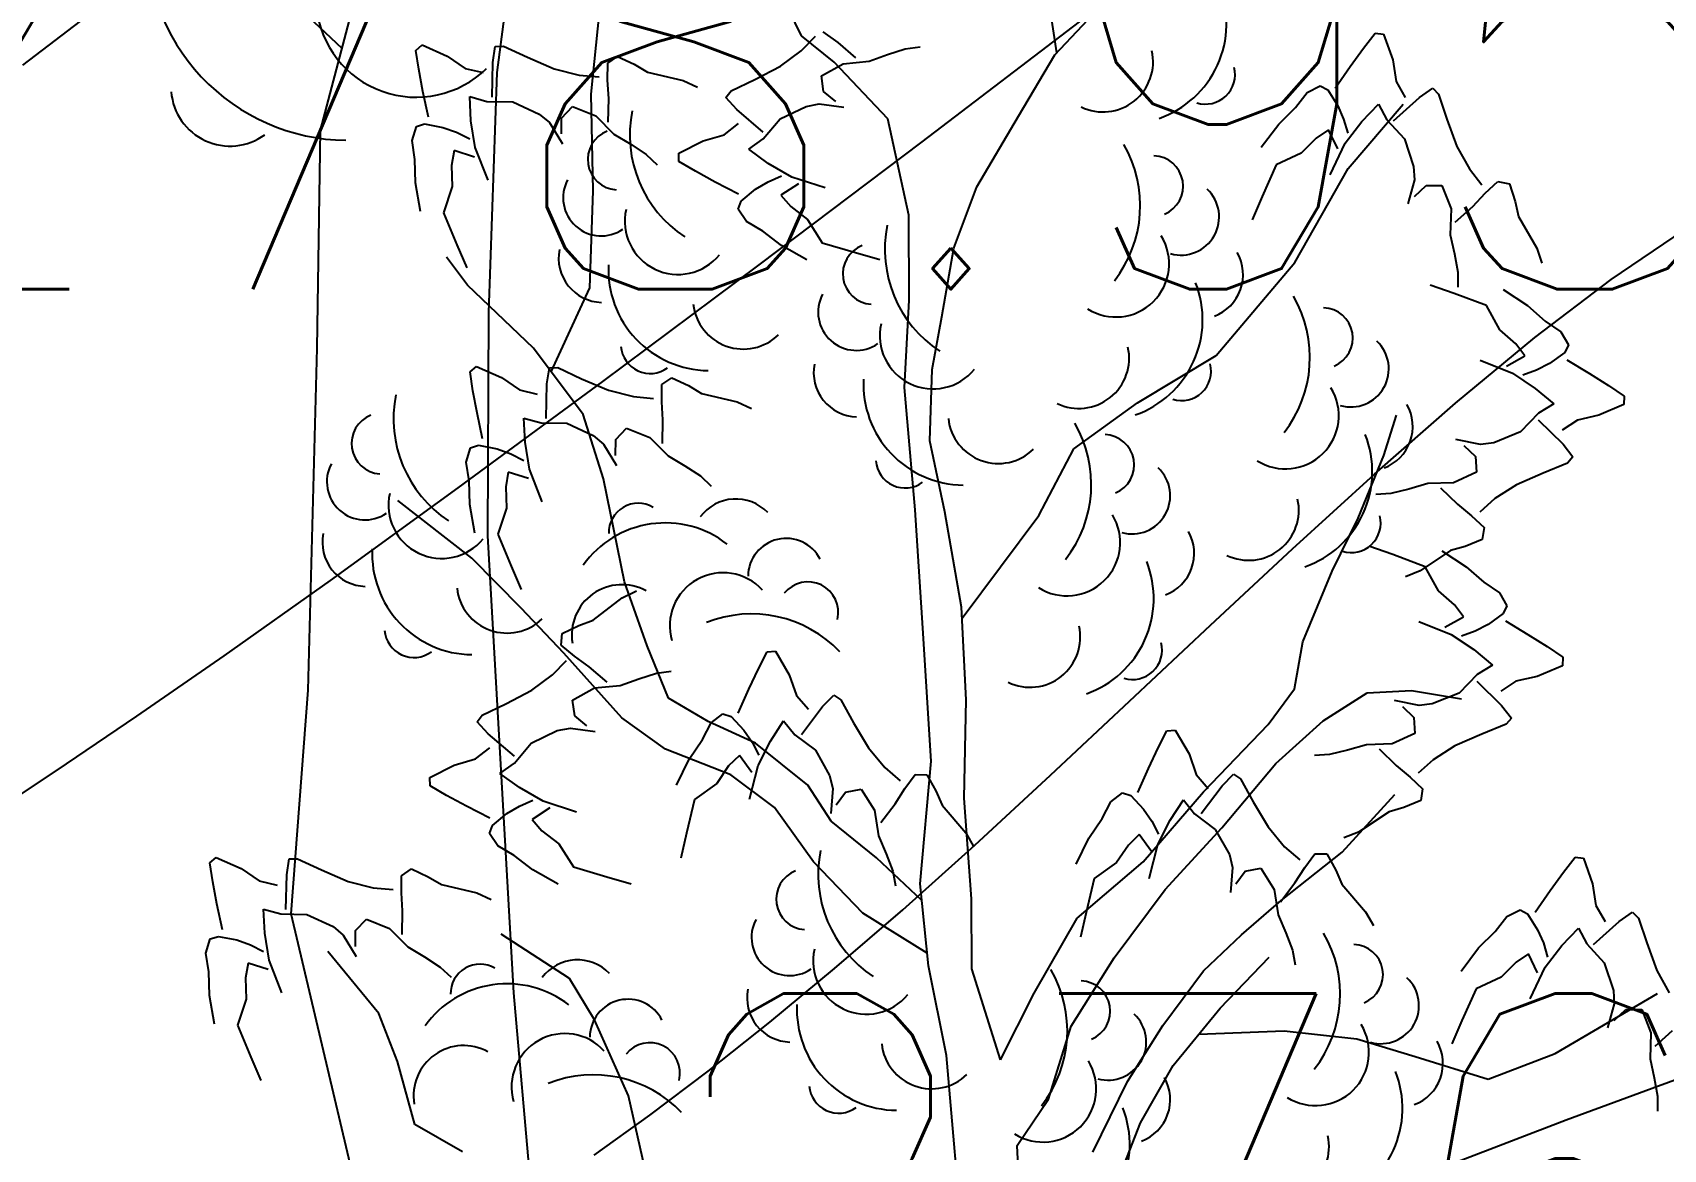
# Model space of a CAD drawing. Extents: x 524954 to 526204, y 9523489 to 9524010.
# Drawn here: x 526017.236 to 526021.003, y 9523738.005 to 9523740.586 of the extents above; entities that cross this region are included whole.
import ezdxf

# ---------------------------------------------------------------- set-up
doc = ezdxf.new("R2010")
doc.units = 0
doc.linetypes.add('ACAD_ISO12W100', pattern=[21, 12, -3, 0, -3, 0, -3])
for name, color, linetype in [('Arbre', 34, 'ACAD_ISO12W100'), ('CN_01_00', 3, 'Continuous'), ('CN_02_00', 4, 'Continuous'), ('TopoAlt', 3, 'Continuous'), ('TOPOJIS', 7, 'Continuous')]:
    doc.layers.add(name, color=color, linetype=linetype)
doc.styles.add('Simplex 1.0', font='Simplex.shx', dxfattribs={"width": 0.99, "height": 1})

# ---------------------------------------------------------------- blocks, each defined once
blk = doc.blocks.new('TCPOINT M')
at = {"layer": 'TopoAlt', "style": 'Simplex 1.0', "width": 0.99}
blk.add_attdef('ALT', (0.15, 0.15), '', height=1, dxfattribs=at)
blk = doc.blocks.new('v088')
at = {"linetype": 'Continuous'}
for p, q in [((0.3448, 10.1217), (0.2693, 10.6145)), ((-0.8352, 10.1996), (-0.9911, 10.5198)), ((-1.8059, 9.9306), (-1.7492, 10.4915)), ((0.3358, 10.1122), (0.6339, 10.4293)), ((-0.6662, 10.1688), (-0.7348, 10.218)), ((1.7617, 10.1424), (1.8156, 10.2117)), ((1.8156, 10.2117), (1.8541, 10.2078)), ((1.8541, 10.2078), (1.8964, 10.0886)), ((-0.8359, 10.1311), (-0.7709, 10.1978)), ((-0.6834, 10.0784), (-0.8352, 10.1996)), ((-2.6162, 10.1323), (-2.587, 10.1577)), ((-2.6028, 10.0456), (-2.6162, 10.1323)), ((-2.587, 10.1577), (-2.4712, 10.1066)), ((-2.2608, 10.0773), (-2.2494, 10.1511)), ((-2.2494, 10.1511), (-2.2113, 10.1522)), ((-2.2113, 10.1522), (-2.101, 10.101)), ((-0.5833, 10.0982), (-0.6662, 10.1688)), ((-0.4378, 10.1134), (-0.3559, 10.1397)), ((-0.3559, 10.1397), (-0.2873, 10.1487)), ((1.7002, 10.0578), (1.7617, 10.1424)), ((-2.4712, 10.1066), (-2.3879, 10.0492)), ((-2.101, 10.101), (-1.977, 10.0475)), ((-1.7301, 10.0737), (-1.6848, 10.1049)), ((-1.6848, 10.1049), (-1.6075, 10.069)), ((-0.9313, 10.0604), (-0.8359, 10.1311)), ((-0.5231, 10.0829), (-0.4378, 10.1134)), ((0.1676, 9.8288), (0.3358, 10.1122)), ((-2.2643, 9.9167), (-2.2608, 10.0773)), ((-1.7305, 9.9947), (-1.7301, 10.0737)), ((-1.6075, 10.069), (-1.5466, 10.0327)), ((-1.0512, 9.9981), (-0.9313, 10.0604)), ((-0.7431, 10.0152), (-0.6418, 10.0712)), ((-0.4354, 9.8162), (-0.6834, 10.0784)), ((-0.6418, 10.0712), (-0.5231, 10.0829)), ((1.631, 9.9578), (1.7002, 10.0578)), ((1.8964, 10.0886), (1.9118, 9.9886)), ((-2.5835, 9.9428), (-2.6028, 10.0456)), ((-2.3879, 10.0492), (-2.3057, 10.0298)), ((-1.977, 10.0475), (-1.8618, 10.0181)), ((-1.5466, 10.0327), (-1.3822, 9.9939)), ((-1.8618, 10.0181), (-1.7691, 10.0099)), ((-1.7254, 9.9105), (-1.7305, 9.9947)), ((-1.3822, 9.9939), (-1.316, 9.9632)), ((-1.1606, 9.945), (-1.0512, 9.9981)), ((-0.7336, 9.9427), (-0.7431, 10.0152)), ((1.9118, 9.9886), (1.9541, 9.9155)), ((-1.1838, 9.9148), (-1.1606, 9.945)), ((1.5002, 9.9386), (1.5617, 9.9693)), ((1.5617, 9.9693), (1.5963, 9.9501)), ((1.5963, 9.9501), (1.6425, 9.877)), ((2.0195, 9.9155), (2.081, 9.9578)), ((2.081, 9.9578), (2.1079, 9.9309)), ((-2.5582, 9.8238), (-2.5835, 9.9428)), ((-2.3678, 9.9191), (-2.2883, 9.8969)), ((-2.3619, 9.8077), (-2.3678, 9.9191)), ((-1.7966, 9.483), (-1.8059, 9.9306)), ((-1.7277, 9.8016), (-1.7254, 9.9105)), ((-1.1339, 9.8592), (-1.1838, 9.9148)), ((-0.677, 9.8958), (-0.7336, 9.9427)), ((1.4463, 9.8693), (1.5002, 9.9386)), ((1.9002, 9.8078), (2.0195, 9.9155)), ((2.1079, 9.9309), (2.1464, 9.8155)), ((-2.2883, 9.8969), (-2.1685, 9.895)), ((-2.1685, 9.895), (-2.0471, 9.8386)), ((-1.9432, 9.8199), (-1.893, 9.873)), ((-1.893, 9.873), (-1.7856, 9.8299)), ((-0.9342, 9.8156), (-0.8138, 9.874)), ((-0.8138, 9.874), (-0.7533, 9.8858)), ((-0.7533, 9.8858), (-0.6387, 9.8698)), ((1.3694, 9.7924), (1.4463, 9.8693)), ((1.6425, 9.877), (1.6694, 9.8155)), ((1.6901, 9.587), (1.945, 9.8846)), ((1.7541, 9.8039), (1.831, 9.8847)), ((1.831, 9.8847), (1.8695, 9.8116)), ((-2.0471, 9.8386), (-1.9997, 9.7992)), ((-1.0116, 9.755), (-1.1339, 9.8592)), ((-2.6142, 9.7814), (-2.5764, 9.7933)), ((-2.5764, 9.7933), (-2.4916, 9.7768)), ((-2.3419, 9.6831), (-2.3619, 9.8077)), ((-1.9997, 9.7992), (-1.9397, 9.7002)), ((-1.9438, 9.7464), (-1.9432, 9.8199)), ((-1.7856, 9.8299), (-1.7015, 9.7452)), ((-1.1923, 9.7429), (-1.1254, 9.7944)), ((-1.0114, 9.724), (-0.9342, 9.8156)), ((-0.339, 9.3704), (-0.4354, 9.8162)), ((-0.0246, 9.5014), (0.1676, 9.8288)), ((1.6694, 9.8155), (1.6887, 9.7501)), ((1.6771, 9.7039), (1.7541, 9.8039)), ((1.8695, 9.8116), (1.9502, 9.7232)), ((2.1464, 9.8155), (2.1926, 9.6885)), ((-2.634, 9.7155), (-2.6142, 9.7814)), ((-2.4916, 9.7768), (-2.4283, 9.7541)), ((1.2886, 9.6847), (1.3694, 9.7924)), ((1.6002, 9.7655), (1.5425, 9.727)), ((1.6425, 9.677), (1.6002, 9.7655)), ((-2.4283, 9.7541), (-2.3676, 9.7232)), ((-1.7015, 9.7452), (-1.624, 9.6985)), ((-1.2895, 9.7147), (-1.1923, 9.7429)), ((-1.0789, 9.6763), (-1.0114, 9.724)), ((1.5425, 9.727), (1.4733, 9.6578)), ((1.9502, 9.7232), (1.9925, 9.5962)), ((-2.6206, 9.6288), (-2.634, 9.7155)), ((-2.2831, 9.5325), (-2.3419, 9.6831)), ((-1.624, 9.6985), (-1.5519, 9.6516)), ((-1.4022, 9.6572), (-1.2895, 9.7147)), ((1.6079, 9.5578), (1.6771, 9.7039)), ((2.1926, 9.6885), (2.2503, 9.5847)), ((-2.4395, 9.6694), (-2.4511, 9.6011)), ((-2.3461, 9.6395), (-2.4395, 9.6694)), ((-1.5519, 9.6516), (-1.5015, 9.6041)), ((-1.401, 9.6186), (-1.4022, 9.6572)), ((-0.9888, 9.6106), (-1.0789, 9.6763)), ((1.4733, 9.6578), (1.3579, 9.6039)), ((-2.6175, 9.52), (-2.6206, 9.6288)), ((-1.3254, 9.5742), (-1.401, 9.6186)), ((-0.8796, 9.5473), (-0.9888, 9.6106)), ((-2.4511, 9.6011), (-2.4483, 9.5032)), ((-1.2335, 9.5242), (-1.3254, 9.5742)), ((1.3579, 9.6039), (1.2925, 9.4577)), ((1.4442, 9.1527), (1.6901, 9.587)), ((1.9925, 9.5962), (1.9964, 9.5347)), ((2.2503, 9.5847), (2.308, 9.5116)), ((-0.9892, 9.5252), (-0.9269, 9.5527)), ((-0.7257, 9.4976), (-0.8796, 9.5473)), ((1.9964, 9.5347), (1.9656, 9.4231)), ((-2.5946, 9.3874), (-2.6175, 9.52)), ((-2.4483, 9.5032), (-2.4883, 9.3823)), ((-1.1253, 9.4685), (-1.2335, 9.5242)), ((-1.0467, 9.4905), (-0.9892, 9.5252)), ((-0.8484, 9.5165), (-0.9306, 9.463)), ((-0.1306, 9.2193), (-0.0246, 9.5014)), ((1.9964, 9.4577), (2.0502, 9.5077)), ((2.0502, 9.5077), (2.1233, 9.5077)), ((2.1233, 9.5077), (2.1656, 9.4)), ((2.3233, 9.4731), (2.381, 9.527)), ((2.381, 9.527), (2.4349, 9.5154)), ((2.4349, 9.5154), (2.4618, 9.4347)), ((-1.8121, 9.0349), (-1.7966, 9.483)), ((-1.1132, 9.4352), (-1.0467, 9.4905)), ((-0.9306, 9.463), (-0.885, 9.4108)), ((1.2925, 9.4577), (1.2463, 9.35)), ((2.2657, 9.4116), (2.3233, 9.4731)), ((-1.1278, 9.3984), (-1.1132, 9.4352)), ((2.4618, 9.4347), (2.4772, 9.3654)), ((-2.4883, 9.3823), (-2.4269, 9.2344)), ((-1.0892, 9.3413), (-1.1278, 9.3984)), ((-0.885, 9.4108), (-0.8073, 9.3511)), ((2.1656, 9.4), (2.1618, 9.2808)), ((2.1849, 9.3385), (2.2657, 9.4116)), ((-1.0136, 9.2969), (-1.0892, 9.3413)), ((-0.8073, 9.3511), (-0.7389, 9.2437)), ((-0.337, 8.9787), (-0.339, 9.3704)), ((2.4772, 9.3654), (2.5618, 9.2193)), ((-0.9273, 9.2307), (-1.0136, 9.2969)), ((2.1618, 9.2808), (2.181, 9.1923)), ((-2.4269, 9.2344), (-2.3802, 9.1269)), ((-0.81, 9.1646), (-0.9273, 9.2307)), ((-0.7389, 9.2437), (-0.5855, 9.1979)), ((-0.5855, 9.1979), (-0.4727, 9.1661)), ((-0.1861, 8.901), (-0.1306, 9.2193)), ((2.181, 9.1923), (2.1964, 9.1077)), ((2.5618, 9.2193), (2.5849, 9.15)), ((-2.3783, 9.048), (-2.4742, 9.1766)), ((1.08, 8.7222), (1.4442, 9.1527)), ((2.1964, 9.1077), (2.1964, 9.0385)), ((-2.0737, 8.7558), (-2.3783, 9.048)), ((2.1801, 9.009), (2.0697, 9.0483)), ((-1.992, 8.6473), (-1.8121, 9.0349)), ((2.3301, 8.953), (2.1801, 9.009)), ((2.4064, 9.0272), (2.519, 8.9533)), ((-0.3597, 8.574), (-0.337, 8.9787)), ((2.3912, 8.8412), (2.3301, 8.953)), ((2.519, 8.9533), (2.6006, 8.8814)), ((-0.2308, 8.6575), (-0.1861, 8.901)), ((2.6006, 8.8814), (2.6731, 8.832)), ((2.4646, 8.7765), (2.3912, 8.8412)), ((2.6731, 8.832), (2.7077, 8.7725)), ((2.5067, 8.7213), (2.4646, 8.7765)), ((-1.8434, 8.4497), (-2.0737, 8.7558)), ((2.7077, 8.7725), (2.6907, 8.7368)), ((0.7177, 8.5032), (1.08, 8.7222)), ((2.421, 8.6735), (2.5067, 8.7213)), ((2.6907, 8.7368), (2.6207, 8.6861)), ((2.7005, 8.7027), (2.8047, 8.6399)), ((-2.3661, 8.6466), (-2.3369, 8.6719)), ((-2.3369, 8.6719), (-2.2212, 8.6209)), ((-2.0108, 8.5916), (-1.9993, 8.6654)), ((-1.9993, 8.6654), (-1.9613, 8.6665)), ((-1.9613, 8.6665), (-1.8509, 8.6153)), ((2.2998, 8.7005), (2.4501, 8.6406)), ((2.6207, 8.6861), (2.5609, 8.6554)), ((-2.3527, 8.5599), (-2.3661, 8.6466)), ((-0.2426, 8.3277), (-0.2308, 8.6575)), ((2.4501, 8.6406), (2.5548, 8.5702)), ((2.5609, 8.6554), (2.4969, 8.632)), ((2.8047, 8.6399), (2.8931, 8.5838)), ((-2.2212, 8.6209), (-2.1379, 8.5634)), ((-2.0143, 8.4309), (-2.0108, 8.5916)), ((-1.8509, 8.6153), (-1.7269, 8.5617)), ((-1.4801, 8.5879), (-1.4347, 8.6192)), ((-1.4347, 8.6192), (-1.3575, 8.5833)), ((-2.3334, 8.4571), (-2.3527, 8.5599)), ((-2.1379, 8.5634), (-2.0557, 8.544)), ((-1.7269, 8.5617), (-1.6118, 8.5324)), ((-1.4805, 8.509), (-1.4801, 8.5879)), ((-1.3575, 8.5833), (-1.2966, 8.547)), ((-0.3105, 8.0091), (-0.3597, 8.574)), ((2.5548, 8.5702), (2.6402, 8.4985)), ((2.8931, 8.5838), (2.9656, 8.5345)), ((-1.6118, 8.5324), (-1.519, 8.5242)), ((-1.2966, 8.547), (-1.1322, 8.5082)), ((2.9656, 8.5345), (2.9641, 8.4958)), ((-1.4754, 8.4248), (-1.4805, 8.509)), ((-1.1322, 8.5082), (-1.066, 8.4775)), ((0.4236, 8.2918), (0.7177, 8.5032)), ((2.6402, 8.4985), (2.5697, 8.4555)), ((2.9641, 8.4958), (2.8478, 8.4461)), ((-2.3082, 8.3381), (-2.3334, 8.4571)), ((-1.7501, 8.1531), (-1.8434, 8.4497)), ((1.8546, 8.2596), (1.9129, 8.4473)), ((2.5697, 8.4555), (2.4865, 8.3693)), ((2.8478, 8.4461), (2.749, 8.4244)), ((-2.1178, 8.4334), (-2.0382, 8.4112)), ((-2.1118, 8.322), (-2.1178, 8.4334)), ((-2.0382, 8.4112), (-1.9184, 8.4092)), ((-1.9184, 8.4092), (-1.7971, 8.3529)), ((-1.4776, 8.3159), (-1.4754, 8.4248)), ((2.5678, 8.4245), (2.6828, 8.3123)), ((2.749, 8.4244), (2.6787, 8.3776)), ((-1.6931, 8.3341), (-1.643, 8.3873)), ((-1.643, 8.3873), (-1.5356, 8.3441)), ((2.4865, 8.3693), (2.3625, 8.3191)), ((-1.7971, 8.3529), (-1.7497, 8.3134)), ((-1.6937, 8.2606), (-1.6931, 8.3341)), ((-1.5356, 8.3441), (-1.4515, 8.2595)), ((-0.1735, 7.9995), (-0.2426, 8.3277)), ((2.3013, 8.3113), (2.188, 8.335)), ((-2.384, 8.2298), (-2.3641, 8.2956)), ((-2.3641, 8.2956), (-2.3264, 8.3076)), ((-2.3264, 8.3076), (-2.2415, 8.291)), ((-2.2415, 8.291), (-2.1783, 8.2684)), ((-2.0919, 8.1974), (-2.1118, 8.322)), ((-1.7497, 8.3134), (-1.6897, 8.2145)), ((0.2621, 7.9837), (0.4236, 8.2918)), ((2.2245, 8.3065), (2.2778, 8.2559)), ((2.3625, 8.3191), (2.3013, 8.3113)), ((2.6828, 8.3123), (2.7289, 8.2536)), ((-2.1783, 8.2684), (-2.1175, 8.2375)), ((-1.4515, 8.2595), (-1.374, 8.2128)), ((1.7363, 7.971), (1.8546, 8.2596)), ((2.2778, 8.2559), (2.2824, 8.183)), ((2.7289, 8.2536), (2.7037, 8.225)), ((-2.3706, 8.1431), (-2.384, 8.2298)), ((-1.374, 8.2128), (-1.3019, 8.1659)), ((2.7037, 8.225), (2.591, 8.1793)), ((-2.1895, 8.1837), (-2.2011, 8.1153)), ((-2.0961, 8.1537), (-2.1895, 8.1837)), ((-2.0331, 8.0467), (-2.0919, 8.1974)), ((2.2824, 8.183), (2.1776, 8.1339)), ((2.591, 8.1793), (2.4672, 8.1253)), ((-2.3674, 8.0343), (-2.3706, 8.1431)), ((-1.6531, 7.6763), (-1.7501, 8.1531)), ((-1.3019, 8.1659), (-1.2515, 8.1184)), ((-2.2011, 8.1153), (-2.1982, 8.0174)), ((1.9713, 8.1055), (1.8878, 8.0848)), ((2.0584, 8.1303), (1.9713, 8.1055)), ((2.1776, 8.1339), (2.0584, 8.1303)), ((2.1174, 8.1109), (2.1954, 8.0349)), ((2.4672, 8.1253), (2.3672, 8.0611)), ((1.8878, 8.0848), (1.8187, 8.0804)), ((2.3672, 8.0611), (2.2979, 7.9989)), ((-2.3581, 7.786), (-2.6995, 8.0525)), ((-2.3445, 7.9016), (-2.3674, 8.0343)), ((2.1954, 8.0349), (2.2605, 7.9811)), ((-2.1982, 8.0174), (-2.2383, 7.8966)), ((-0.2742, 7.4626), (-0.3105, 8.0091)), ((-0.0959, 7.5596), (-0.1735, 7.9995)), ((-0.0934, 7.5087), (0.2621, 7.9837)), ((1.617, 7.726), (1.7363, 7.971)), ((2.2605, 7.9811), (2.3179, 7.927)), ((2.3179, 7.927), (2.3098, 7.8725)), ((-2.2383, 7.8966), (-2.1768, 7.7487)), ((2.3098, 7.8725), (2.2308, 7.8405)), ((1.8965, 7.8022), (1.7861, 7.8414)), ((2.2308, 7.8405), (2.1627, 7.8208)), ((2.0465, 7.7461), (1.8965, 7.8022)), ((2.1627, 7.8208), (2.0222, 7.7271)), ((2.1227, 7.8203), (2.2353, 7.7465)), ((-2.1294, 7.5544), (-2.3581, 7.786)), ((-2.1768, 7.7487), (-2.1302, 7.6412)), ((1.4808, 7.3998), (1.617, 7.726)), ((2.0222, 7.7271), (1.9545, 7.6997)), ((2.1075, 7.6343), (2.0465, 7.7461)), ((2.2353, 7.7465), (2.3169, 7.6746)), ((-1.5474, 7.38), (-1.6531, 7.6763)), ((2.3169, 7.6746), (2.3894, 7.6252)), ((-1.6632, 7.6026), (-1.5976, 7.6345)), ((2.1809, 7.5696), (2.1075, 7.6343)), ((2.3894, 7.6252), (2.424, 7.5657)), ((-1.7972, 7.4997), (-1.6632, 7.6026)), ((-1.9323, 7.3471), (-2.1294, 7.5544)), ((-0.0745, 7.1309), (-0.0959, 7.5596)), ((2.223, 7.5144), (2.1809, 7.5696)), ((2.424, 7.5657), (2.407, 7.5299)), ((-1.8638, 7.4754), (-1.7972, 7.4997)), ((2.1373, 7.4666), (2.223, 7.5144)), ((2.407, 7.5299), (2.337, 7.4793)), ((2.4169, 7.4959), (2.521, 7.4331)), ((-1.9404, 7.4382), (-1.8638, 7.4754)), ((-0.2365, 6.8477), (-0.2742, 7.4626)), ((2.0162, 7.4937), (2.1664, 7.4338)), ((2.337, 7.4793), (2.2772, 7.4485)), ((-1.9448, 7.3833), (-1.9404, 7.4382)), ((2.1664, 7.4338), (2.2711, 7.3633)), ((2.2772, 7.4485), (2.2132, 7.4252)), ((2.521, 7.4331), (2.6094, 7.377)), ((-1.8839, 7.3331), (-1.9448, 7.3833)), ((1.4418, 7.1813), (1.4808, 7.3998)), ((-1.6648, 7.048), (-1.9323, 7.3471)), ((-1.4491, 7.1395), (-1.5474, 7.38)), ((-1.0336, 7.2746), (-0.9936, 7.3527)), ((-0.9936, 7.3527), (-0.9551, 7.3561)), ((-0.9551, 7.3561), (-0.8913, 7.2468)), ((2.2711, 7.3633), (2.3565, 7.2916)), ((2.6094, 7.377), (2.6819, 7.3276)), ((-1.985, 7.2461), (-1.9201, 7.3129)), ((-1.8154, 7.2839), (-1.8839, 7.3331)), ((2.6819, 7.3276), (2.6805, 7.289)), ((-1.7325, 7.2133), (-1.8154, 7.2839)), ((-1.0783, 7.18), (-1.0336, 7.2746)), ((2.3565, 7.2916), (2.286, 7.2486)), ((2.6805, 7.289), (2.5641, 7.2392)), ((-2.0805, 7.1754), (-1.985, 7.2461)), ((-1.587, 7.2285), (-1.5051, 7.2548)), ((-1.5051, 7.2548), (-1.4365, 7.2638)), ((-0.8913, 7.2468), (-0.8575, 7.1514)), ((2.286, 7.2486), (2.2028, 7.1624)), ((2.5641, 7.2392), (2.4653, 7.2176)), ((-1.791, 7.1862), (-1.6722, 7.1979)), ((-1.6722, 7.1979), (-1.587, 7.2285)), ((2.2841, 7.2177), (2.3991, 7.1055)), ((2.4653, 7.2176), (2.395, 7.1707)), ((-2.2004, 7.1132), (-2.0805, 7.1754)), ((-1.8923, 7.1303), (-1.791, 7.1862)), ((-1.1277, 7.0688), (-1.0783, 7.18)), ((1.3209, 7.0171), (1.4418, 7.1813)), ((1.5755, 7.0348), (1.778, 7.1634)), ((1.778, 7.1634), (1.983, 7.1739)), ((1.983, 7.1739), (2.2139, 7.1352)), ((2.2028, 7.1624), (2.0788, 7.1122)), ((-1.8828, 7.0578), (-1.8923, 7.1303)), ((-1.2665, 7.0314), (-1.4491, 7.1395)), ((-0.8575, 7.1514), (-0.8023, 7.0875)), ((-0.7381, 7.0997), (-0.6855, 7.1528)), ((-0.6855, 7.1528), (-0.654, 7.1313)), ((-0.654, 7.1313), (-0.5947, 7.0251)), ((-0.0837, 6.6768), (-0.0745, 7.1309)), ((2.0176, 7.1045), (1.9044, 7.1282)), ((-2.3098, 7.06), (-2.2004, 7.1132)), ((-0.8351, 6.9716), (-0.7381, 7.0997)), ((1.9408, 7.0996), (1.9941, 7.049)), ((2.0788, 7.1122), (2.0176, 7.1045)), ((2.3991, 7.1055), (2.4452, 7.0467)), ((-2.333, 7.0298), (-2.3098, 7.06)), ((-1.8262, 7.0109), (-1.8828, 7.0578)), ((-1.4628, 6.9029), (-1.6648, 7.048)), ((-1.2526, 7.0255), (-1.1978, 7.0672)), ((-1.1978, 7.0672), (-1.1602, 7.0548)), ((-1.1602, 7.0548), (-1.1012, 6.9916)), ((1.9941, 7.049), (1.9988, 6.9761)), ((2.4452, 7.0467), (2.4201, 7.0181)), ((-2.283, 6.9743), (-2.333, 7.0298)), ((-1.2925, 6.9474), (-1.2526, 7.0255)), ((-1.0467, 6.9303), (-1.2665, 7.0314)), ((-0.978, 6.9406), (-0.9175, 7.0343)), ((-0.9175, 7.0343), (-0.8661, 6.9697)), ((-0.5947, 7.0251), (-0.5257, 6.909)), ((1.0227, 6.7061), (1.3209, 7.0171)), ((1.3557, 6.8374), (1.5755, 7.0348)), ((2.4201, 7.0181), (2.3073, 6.9725)), ((-2.1607, 6.8701), (-2.283, 6.9743)), ((-2.0833, 6.9307), (-1.963, 6.9891)), ((-1.963, 6.9891), (-1.9025, 7.0009)), ((-1.9025, 7.0009), (-1.7879, 6.9849)), ((-1.1012, 6.9916), (-1.0633, 6.9361)), ((-0.8661, 6.9697), (-0.7702, 6.8978)), ((0.8128, 6.9092), (0.8527, 6.9872)), ((0.8527, 6.9872), (0.8913, 6.9906)), ((0.8913, 6.9906), (0.9551, 6.8814)), ((1.9988, 6.9761), (1.8939, 6.9271)), ((2.3073, 6.9725), (2.1835, 6.9184)), ((-2.1606, 6.8391), (-2.0833, 6.9307)), ((-1.3538, 6.8575), (-1.2925, 6.9474)), ((-1.0633, 6.9361), (-1.0322, 6.8755)), ((-1.0349, 6.828), (-0.978, 6.9406)), ((-2.3415, 6.858), (-2.2745, 6.9095)), ((-1.1618, 6.7848), (-1.4628, 6.9029)), ((-0.8063, 6.7363), (-1.0467, 6.9303)), ((-0.7702, 6.8978), (-0.705, 6.781)), ((-0.5257, 6.909), (-0.4496, 6.8178)), ((0.7681, 6.8145), (0.8128, 6.9092)), ((1.6876, 6.8986), (1.6041, 6.8779)), ((1.7747, 6.9234), (1.6876, 6.8986)), ((1.8939, 6.9271), (1.7747, 6.9234)), ((1.8337, 6.904), (1.9118, 6.828)), ((2.1835, 6.9184), (2.0835, 6.8543)), ((-2.4387, 6.8298), (-2.3415, 6.858)), ((-1.413, 6.7366), (-1.3538, 6.8575)), ((-1.122, 6.8741), (-1.1715, 6.8255)), ((-1.0639, 6.7951), (-1.122, 6.8741)), ((0.9551, 6.8814), (0.9888, 6.786)), ((1.6041, 6.8779), (1.535, 6.8736)), ((-2.5514, 6.7723), (-2.4387, 6.8298)), ((-2.228, 6.7914), (-2.1606, 6.8391)), ((-1.1715, 6.8255), (-1.2266, 6.7446)), ((-1.0757, 6.6715), (-1.0349, 6.828)), ((-0.4496, 6.8178), (-0.3793, 6.7567)), ((-0.2869, 6.2807), (-0.2365, 6.8477)), ((1.107, 6.54), (1.3557, 6.8374)), ((1.9118, 6.828), (1.9768, 6.7743)), ((2.0835, 6.8543), (2.0142, 6.7921)), ((-2.1379, 6.7256), (-2.228, 6.7914)), ((-0.9597, 6.6336), (-1.1618, 6.7848)), ((-0.705, 6.781), (-0.6897, 6.7213)), ((-0.357, 6.7218), (-0.3104, 6.7855)), ((-0.3104, 6.7855), (-0.2553, 6.7842)), ((-0.2553, 6.7842), (-0.2138, 6.7099)), ((0.7187, 6.7034), (0.7681, 6.8145)), ((0.9888, 6.786), (1.0441, 6.7221)), ((1.1083, 6.7343), (1.1609, 6.7873)), ((1.1609, 6.7873), (1.1923, 6.7659)), ((-2.5502, 6.7337), (-2.5514, 6.7723)), ((-1.2266, 6.7446), (-1.3299, 6.6702)), ((1.1923, 6.7659), (1.2517, 6.6597)), ((1.9768, 6.7743), (2.0342, 6.7201)), ((-2.4746, 6.6893), (-2.5502, 6.7337)), ((-2.0288, 6.6624), (-2.1379, 6.7256)), ((-0.6972, 6.5707), (-0.8063, 6.7363)), ((-0.6897, 6.7213), (-0.6991, 6.6059)), ((-0.6753, 6.6457), (-0.6318, 6.7049)), ((-0.6318, 6.7049), (-0.56, 6.7185)), ((-0.56, 6.7185), (-0.4983, 6.6206)), ((-0.4022, 6.6506), (-0.357, 6.7218)), ((-0.2138, 6.7099), (-0.1857, 6.6447)), ((0.7433, 6.3831), (1.0227, 6.7061)), ((1.0112, 6.6062), (1.1083, 6.7343)), ((2.0342, 6.7201), (2.0261, 6.6656)), ((-2.3827, 6.6392), (-2.4746, 6.6893)), ((-2.1384, 6.6402), (-2.076, 6.6678)), ((-1.3299, 6.6702), (-1.3669, 6.5144)), ((-0.0491, 6.2111), (-0.0837, 6.6768)), ((0.5938, 6.6601), (0.6485, 6.7018)), ((0.6485, 6.7018), (0.6861, 6.6893)), ((0.6861, 6.6893), (0.7451, 6.6262)), ((0.8684, 6.5752), (0.9289, 6.6689)), ((0.9289, 6.6689), (0.9803, 6.6043)), ((1.6628, 6.4272), (1.906, 6.6935)), ((-2.2745, 6.5836), (-2.3827, 6.6392)), ((-2.1959, 6.6055), (-2.1384, 6.6402)), ((-1.9976, 6.6315), (-2.0798, 6.5781)), ((-1.8748, 6.6127), (-2.0288, 6.6624)), ((-0.7803, 6.3824), (-0.9597, 6.6336)), ((-0.4679, 6.5637), (-0.4022, 6.6506)), ((-0.1857, 6.6447), (-0.0753, 6.5169)), ((0.5538, 6.582), (0.5938, 6.6601)), ((1.2517, 6.6597), (1.3207, 6.5436)), ((1.9472, 6.6337), (1.879, 6.6139)), ((2.0261, 6.6656), (1.9472, 6.6337)), ((-2.2624, 6.5503), (-2.1959, 6.6055)), ((-0.4983, 6.6206), (-0.4798, 6.5027)), ((0.7451, 6.6262), (0.7831, 6.5707)), ((0.9803, 6.6043), (1.0762, 6.5324)), ((1.879, 6.6139), (1.7385, 6.5203)), ((-2.0798, 6.5781), (-2.0342, 6.5259)), ((-0.4884, 6.4009), (-0.6972, 6.5707)), ((0.4926, 6.4921), (0.5538, 6.582)), ((0.7831, 6.5707), (0.8142, 6.5101)), ((0.8114, 6.4626), (0.8684, 6.5752)), ((-2.2769, 6.5134), (-2.2624, 6.5503)), ((-2.0342, 6.5259), (-1.9565, 6.4662)), ((-0.0753, 6.5169), (-0.0397, 6.4532)), ((0.8455, 6.2546), (1.107, 6.54)), ((1.0762, 6.5324), (1.1414, 6.4156)), ((1.3207, 6.5436), (1.3968, 6.4523)), ((1.7385, 6.5203), (1.6708, 6.4929)), ((-2.2384, 6.4564), (-2.2769, 6.5134)), ((-1.3669, 6.5144), (-1.3922, 6.3999)), ((-0.4798, 6.5027), (-0.4444, 6.4194)), ((0.4333, 6.3712), (0.4926, 6.4921)), ((0.7244, 6.5087), (0.6749, 6.4601)), ((0.7824, 6.4297), (0.7244, 6.5087)), ((-2.1628, 6.412), (-2.2384, 6.4564)), ((-1.9565, 6.4662), (-1.8881, 6.3588)), ((0.6749, 6.4601), (0.6198, 6.3792)), ((0.7707, 6.306), (0.8114, 6.4626)), ((1.3968, 6.4523), (1.4671, 6.3913)), ((-2.0765, 6.3457), (-2.1628, 6.412)), ((-0.4444, 6.4194), (-0.4135, 6.3391)), ((1.1414, 6.4156), (1.1567, 6.3559)), ((1.3814, 6.2037), (1.6628, 6.4272)), ((1.4894, 6.3564), (1.536, 6.4201)), ((1.536, 6.4201), (1.5911, 6.4188)), ((1.5911, 6.4188), (1.6326, 6.3444)), ((2.6849, 6.3343), (2.7388, 6.4036)), ((2.7388, 6.4036), (2.7772, 6.3997)), ((-3.5682, 6.3771), (-3.539, 6.4025)), ((-3.5548, 6.2904), (-3.5682, 6.3771)), ((-3.539, 6.4025), (-3.4232, 6.3514)), ((-3.2129, 6.3221), (-3.2014, 6.3959)), ((-3.2014, 6.3959), (-3.1633, 6.397)), ((-3.1633, 6.397), (-3.053, 6.3458)), ((-0.5514, 6.1446), (-0.7803, 6.3824)), ((-0.2789, 6.2036), (-0.4884, 6.4009)), ((0.4379, 6.1217), (0.7433, 6.3831)), ((0.6198, 6.3792), (0.5164, 6.3047)), ((2.7772, 6.3997), (2.8196, 6.2805)), ((-3.4232, 6.3514), (-3.3399, 6.2939)), ((-3.053, 6.3458), (-2.929, 6.2922)), ((-2.6821, 6.3185), (-2.6368, 6.3497)), ((-2.6368, 6.3497), (-2.5596, 6.3138)), ((-1.9592, 6.2797), (-2.0765, 6.3457)), ((-1.8881, 6.3588), (-1.7347, 6.313)), ((-0.4135, 6.3391), (-0.4006, 6.2711)), ((1.1567, 6.3559), (1.1472, 6.2405)), ((1.171, 6.2803), (1.2146, 6.3394)), ((1.2146, 6.3394), (1.2864, 6.3531)), ((1.2864, 6.3531), (1.3481, 6.2552)), ((1.4442, 6.2852), (1.4894, 6.3564)), ((1.6326, 6.3444), (1.6606, 6.2793)), ((2.6234, 6.2497), (2.6849, 6.3343)), ((-3.5355, 6.1876), (-3.5548, 6.2904)), ((-3.3399, 6.2939), (-3.2577, 6.2746)), ((-3.2164, 6.1615), (-3.2129, 6.3221)), ((-2.929, 6.2922), (-2.8139, 6.2629)), ((-2.6826, 6.2395), (-2.6821, 6.3185)), ((-2.5596, 6.3138), (-2.4986, 6.2775)), ((-1.7347, 6.313), (-1.6219, 6.2812)), ((0.5164, 6.3047), (0.4795, 6.1489)), ((-2.8139, 6.2629), (-2.7211, 6.2547)), ((-2.4986, 6.2775), (-2.3343, 6.2387)), ((-0.2479, 5.9022), (-0.2869, 6.2807)), ((0.6096, 5.9388), (0.8455, 6.2546)), ((1.3481, 6.2552), (1.3665, 6.1373)), ((1.3784, 6.1983), (1.4442, 6.2852)), ((1.6606, 6.2793), (1.771, 6.1515)), ((2.8196, 6.2805), (2.8349, 6.1805)), ((-2.6774, 6.1553), (-2.6826, 6.2395)), ((-2.3343, 6.2387), (-2.2681, 6.208)), ((2.5541, 6.1497), (2.6234, 6.2497)), ((-3.5103, 6.0686), (-3.5355, 6.1876)), ((-0.0486, 5.8877), (-0.0491, 6.2111)), ((1.1982, 6.0444), (1.3814, 6.2037)), ((2.8349, 6.1805), (2.8773, 6.1074)), ((-3.3198, 6.1639), (-3.2403, 6.1417)), ((-3.3139, 6.0525), (-3.3198, 6.1639)), ((-3.2403, 6.1417), (-3.1205, 6.1398)), ((-3.1205, 6.1398), (-2.9991, 6.0834)), ((-2.6797, 6.0464), (-2.6774, 6.1553)), ((-0.2539, 5.9607), (-0.5514, 6.1446)), ((0.4795, 6.1489), (0.4542, 6.0345)), ((1.771, 6.1515), (1.8066, 6.0878)), ((2.4234, 6.1305), (2.4849, 6.1612)), ((2.4849, 6.1612), (2.5195, 6.142)), ((2.5195, 6.142), (2.5657, 6.0689)), ((2.9427, 6.1074), (3.0042, 6.1497)), ((3.0042, 6.1497), (3.0311, 6.1228)), ((-2.8952, 6.0647), (-2.845, 6.1178)), ((-2.845, 6.1178), (-2.7377, 6.0747)), ((0.2399, 5.7756), (0.4379, 6.1217)), ((1.3665, 6.1373), (1.4019, 6.054)), ((2.3695, 6.0612), (2.4234, 6.1305)), ((2.8234, 5.9997), (2.9427, 6.1074)), ((3.0311, 6.1228), (3.0696, 6.0074)), ((-2.9991, 6.0834), (-2.9517, 6.044)), ((-2.8958, 5.9912), (-2.8952, 6.0647)), ((-2.7377, 6.0747), (-2.6536, 5.99)), ((2.5657, 6.0689), (2.5926, 6.0074)), ((2.6772, 5.9958), (2.7542, 6.0766)), ((2.7542, 6.0766), (2.7926, 6.0035)), ((-3.5662, 6.0262), (-3.5284, 6.0381)), ((-3.5284, 6.0381), (-3.4436, 6.0215)), ((-3.294, 5.9279), (-3.3139, 6.0525)), ((-2.9517, 6.044), (-2.8917, 5.945)), ((-1.9071, 5.8427), (-2.2223, 6.0475)), ((1.0213, 5.879), (1.1982, 6.0444)), ((1.4019, 6.054), (1.4328, 5.9737)), ((2.2926, 5.9843), (2.3695, 6.0612)), ((-3.5861, 5.9603), (-3.5662, 6.0262)), ((-3.4436, 6.0215), (-3.3804, 5.9989)), ((-3.3804, 5.9989), (-3.3196, 5.968)), ((-2.6536, 5.99), (-2.576, 5.9433)), ((2.5926, 6.0074), (2.6118, 5.942)), ((2.6003, 5.8958), (2.6772, 5.9958)), ((2.7926, 6.0035), (2.8734, 5.9151)), ((3.0696, 6.0074), (3.1158, 5.8804)), ((-3.5727, 5.8736), (-3.5861, 5.9603)), ((-2.7868, 5.6812), (-3.0229, 5.9686)), ((1.4328, 5.9737), (1.4458, 5.9057)), ((2.2118, 5.8766), (2.2926, 5.9843)), ((2.5234, 5.9574), (2.4657, 5.9189)), ((2.5657, 5.8689), (2.5234, 5.9574)), ((-3.3915, 5.9142), (-3.4031, 5.8459)), ((-3.2981, 5.8843), (-3.3915, 5.9142)), ((-3.2352, 5.7773), (-3.294, 5.9279)), ((-2.576, 5.9433), (-2.5039, 5.8964)), ((0.4109, 5.6237), (0.6096, 5.9388)), ((1.0995, 5.7065), (1.3247, 5.9413)), ((2.4657, 5.9189), (2.3964, 5.8497)), ((2.8734, 5.9151), (2.9157, 5.7881)), ((-2.5039, 5.8964), (-2.4536, 5.8489)), ((-0.1646, 5.4873), (-0.2479, 5.9022)), ((0.0846, 5.4676), (-0.0486, 5.8877)), ((0.8338, 5.6263), (1.0213, 5.879)), ((2.5311, 5.7497), (2.6003, 5.8958)), ((3.1158, 5.8804), (3.1734, 5.7766)), ((-3.5695, 5.7648), (-3.5727, 5.8736)), ((-3.4031, 5.8459), (-3.4003, 5.748)), ((-1.7911, 5.6523), (-1.9071, 5.8427)), ((2.3964, 5.8497), (2.281, 5.7958)), ((-3.5466, 5.6322), (-3.5695, 5.7648)), ((0.0846, 5.4676), (0.2399, 5.7756)), ((2.281, 5.7958), (2.2156, 5.6496)), ((2.6462, 5.4963), (3.1193, 5.7735)), ((2.9157, 5.7881), (2.9196, 5.7266)), ((-3.4003, 5.748), (-3.4403, 5.6271)), ((2.9196, 5.7266), (2.8888, 5.615)), ((0.8812, 5.4407), (1.0995, 5.7065)), ((2.9196, 5.6496), (2.9734, 5.6996)), ((2.9734, 5.6996), (3.0465, 5.6996)), ((3.0465, 5.6996), (3.0888, 5.5919)), ((-2.7013, 5.4591), (-2.7868, 5.6812)), ((-1.6346, 5.3011), (-1.7911, 5.6523)), ((-3.4403, 5.6271), (-3.3789, 5.4792)), ((0.3061, 5.2857), (0.4109, 5.6237)), ((0.6713, 5.3679), (0.8338, 5.6263)), ((2.2156, 5.6496), (2.1695, 5.5419)), ((1.0006, 5.5861), (1.394, 5.6007)), ((1.394, 5.6007), (1.7306, 5.5642)), ((3.0888, 5.5919), (3.085, 5.4727)), ((3.1081, 5.5304), (3.1888, 5.6035)), ((1.7306, 5.5642), (1.9997, 5.4827)), ((-3.3789, 5.4792), (-3.3323, 5.3717)), ((-0.1073, 4.8293), (-0.1646, 5.4873)), ((1.9997, 5.4827), (2.3377, 5.3779)), ((2.3377, 5.3779), (2.6462, 5.4963)), ((3.085, 5.4727), (3.1042, 5.3842)), ((-2.6206, 5.1685), (-2.7013, 5.4591)), ((0.7312, 5.1764), (0.8812, 5.4407)), ((0.5102, 5.0412), (0.6713, 5.3679)), ((3.1042, 5.3842), (3.1196, 5.2996)), ((-1.5592, 4.9668), (-1.6346, 5.3011)), ((0.1613, 5.0712), (0.3061, 5.2857)), ((3.1196, 5.2996), (3.1196, 5.2304)), ((-2.4003, 5.0425), (-2.6206, 5.1685)), ((0.6191, 4.888), (0.7312, 5.1764)), ((0.1717, 4.8724), (0.1613, 5.0712)), ((-0.2941, 3.234), (-0.6849, 3.6045)), ((0.064, 3.1786), (0.1177, 3.584)), ((-0.3436, 3.0457), (-0.2169, 3.5272)), ((0.0445, 2.6247), (0.064, 3.1786)), ((-0.3518, 2.5418), (-0.3436, 3.0457)), ((0.0429, 2.1085), (0.0445, 2.6247)), ((-0.3726, 1.7516), (-0.3518, 2.5418)), ((0.1022, 1.0525), (0.0429, 2.1085)), ((-0.4115, 1.2346), (-0.3726, 1.7516)), ((-0.2683, 0.6281), (-0.4115, 1.2346)), ((0.151, 0.5063), (0.1022, 1.0525))]:
    blk.add_line(p, q, dxfattribs=at)
for centre, major_axis, start_param, end_param in [((0.6623, 10.2582), (-0.3298, 0.3298), 2.69514, 4.302022), ((0.5573, 10.0804), (0.1641, 0.1641), 3.478918, 5.717341), ((1.0314, 10.0206), (0.0964, 0.0964), 3.62262, 5.745019), ((-1.0632, 9.7428), (0.3995, 0.3995), 2.158504, 3.344219), ((-1.6825, 9.6282), (-0.099, 0.099), -0.421529, 2.292047), ((0.1648, 9.4153), (0.3995, 0.3995), 4.836335, 6.022049), ((0.7881, 9.5054), (-0.099, 0.099), 2.746913, 5.46049), ((-1.7599, 9.4514), (-0.1246, 0.1246), 0.293965, 2.957824), ((0.9181, 9.3628), (0.1246, 0.1246), 3.651933, 6.315792), ((-1.4053, 9.3432), (0.1741, 0.1741), 2.133893, 4.816631), ((0.1148, 9.2139), (-0.3995, 0.3995), 0.587708, 1.773422), ((0.617, 9.1466), (-0.1741, 0.1741), 1.793126, 4.475865), ((-0.5045, 9.0993), (0.099, 0.099), 1.149268, 3.862844), ((-1.7527, 9.1724), (-0.1445, 0.1445), 0.590553, 2.325666), ((1.0008, 9.0963), (-0.1445, 0.1445), 2.713295, 4.448408), ((-1.2605, 9.1191), (0.3298, 0.3298), 2.307735, 3.914618), ((0.5518, 8.8878), (-0.3298, 0.3298), 2.69514, 4.302022), ((-0.5819, 8.9225), (0.1246, 0.1246), 1.864761, 4.52862), ((0.9486, 8.7133), (-0.3995, 0.3995), 3.265538, 4.451253), ((-1.1039, 8.9843), (0.1641, 0.1641), 2.463212, 4.701636), ((1.5719, 8.8034), (0.099, 0.099), 4.31771, 7.031286), ((-0.2273, 8.8143), (0.1741, 0.1741), 2.133893, 4.816631), ((1.7019, 8.6608), (0.1246, 0.1246), 3.651933, 6.315792), ((-1.5338, 8.7756), (0.0964, 0.0964), 2.435534, 4.557933), ((0.4467, 8.71), (-0.1641, 0.1641), 1.908121, 4.146545), ((-0.5746, 8.6435), (0.1445, 0.1445), 2.161349, 3.896462), ((0.9208, 8.6502), (0.0964, 0.0964), 3.62262, 5.745019), ((-0.0825, 8.5902), (0.3298, 0.3298), 2.307735, 3.914618), ((1.4008, 8.4446), (0.1741, 0.1741), 3.363922, 6.046661), ((-2.1547, 8.4302), (0.3995, 0.3995), 2.158504, 3.344219), ((1.7845, 8.3943), (-0.1445, 0.1445), 2.713295, 4.448408), ((-2.774, 8.3155), (-0.099, 0.099), -0.421529, 2.292047), ((0.0741, 8.4554), (0.1641, 0.1641), 2.463212, 4.701636), ((-0.0612, 8.1267), (-0.3995, 0.3995), 3.265538, 4.451253), ((0.5622, 8.2168), (0.099, 0.099), 4.31771, 7.031286), ((1.3355, 8.1858), (-0.3298, 0.3298), 2.69514, 4.302022), ((-2.8514, 8.1388), (-0.1246, 0.1246), 0.293965, 2.957824), ((-0.3558, 8.2467), (0.0964, 0.0964), 2.435534, 4.557933), ((0.6922, 8.0742), (-0.1246, 0.1246), 2.081137, 4.744996), ((-2.4968, 8.0306), (0.1741, 0.1741), 2.133893, 4.816631), ((-1.1385, 7.8551), (-0.1445, 0.1445), 4.692823, 6.427936), ((-1.5891, 7.9031), (0.0964, 0.0964), 0.254619, 2.377018), ((1.2305, 8.008), (0.1641, 0.1641), 3.478918, 5.717341), ((0.391, 7.858), (0.1741, 0.1741), 3.363922, 6.046661), ((-1.4642, 7.4823), (0.3298, 0.3298), 0.12682, 1.733702), ((1.7045, 7.9482), (-0.0964, 0.0964), 2.051824, 4.174223), ((-2.8441, 7.8598), (-0.1445, 0.1445), 0.590553, 2.325666), ((-0.9057, 7.7012), (0.1246, 0.1246), 5.967031, 8.63089), ((0.7748, 7.8077), (-0.1445, 0.1445), 2.713295, 4.448408), ((-2.352, 7.8064), (0.3298, 0.3298), 2.307735, 3.914618), ((0.3258, 7.5992), (0.3298, 0.3298), 4.265936, 5.872819), ((-1.1975, 7.4726), (-0.1741, 0.1741), 4.665366, 7.348105), ((-0.8052, 7.5365), (-0.099, 0.099), 3.680741, 6.394318), ((-2.1954, 7.6717), (0.1641, 0.1641), 2.463212, 4.701636), ((-1.6643, 7.4312), (-0.1641, 0.1641), -1.288499, 0.949924), ((-1.0661, 6.9632), (-0.3995, 0.3995), 4.689978, 5.875693), ((0.2207, 7.4214), (0.1641, 0.1641), 3.478918, 5.717341), ((-2.6253, 7.463), (0.0964, 0.0964), 2.435534, 4.557933), ((0.6948, 7.3616), (-0.0964, 0.0964), 2.051824, 4.174223), ((-0.1929, 6.3242), (-0.3995, 0.3995), 0.587708, 1.773422), ((-0.8122, 6.2095), (-0.099, 0.099), -0.421529, 2.292047), ((-0.8896, 6.0328), (0.1246, 0.1246), 1.864761, 4.52862), ((1.088, 5.7707), (-0.3995, 0.3995), 3.265538, 4.451253), ((1.7113, 5.8608), (0.099, 0.099), 4.31771, 7.031286), ((-0.535, 5.9246), (0.1741, 0.1741), 2.133893, 4.816631), ((-2.32, 5.773), (0.0964, 0.0964), 0.254619, 2.377018), ((-1.8693, 5.7251), (0.1445, 0.1445), 6.263619, 7.998733), ((-0.1718, 5.6024), (0.3995, 0.3995), 4.836335, 6.022049), ((1.8413, 5.7182), (-0.1246, 0.1246), 2.081137, 4.744996), ((-2.1951, 5.3523), (0.3298, 0.3298), 0.12682, 1.733702), ((0.4516, 5.6925), (0.099, 0.099), 4.31771, 7.031286), ((-0.8824, 5.7538), (-0.1445, 0.1445), 0.590553, 2.325666), ((-1.6366, 5.5711), (-0.1246, 0.1246), 4.396235, 7.060094), ((-0.3902, 5.7004), (0.3298, 0.3298), 2.307735, 3.914618), ((0.5816, 5.5499), (0.1246, 0.1246), 3.651933, 6.315792), ((-1.9284, 5.3425), (0.1741, 0.1741), 6.236163, 8.918901), ((1.5402, 5.502), (0.1741, 0.1741), 3.363922, 6.046661), ((-2.3952, 5.3012), (-0.1641, 0.1641), -1.288499, 0.949924), ((-1.536, 5.4064), (0.099, 0.099), 5.251538, 7.965114), ((-0.2336, 5.5657), (-0.1641, 0.1641), 0.892416, 3.130839), ((1.924, 5.4517), (-0.1445, 0.1445), 2.713295, 4.448408), ((0.2804, 5.3337), (0.1741, 0.1741), 3.363922, 6.046661), ((-1.7969, 4.8332), (0.3995, 0.3995), 6.260774, 7.446489), ((1.4749, 5.2432), (0.3298, 0.3298), 4.265936, 5.872819), ((0.6642, 5.2834), (-0.1445, 0.1445), 2.713295, 4.448408), ((-0.6635, 5.357), (0.0964, 0.0964), 2.435534, 4.557933), ((0.2152, 5.0749), (-0.3298, 0.3298), 2.69514, 4.302022), ((1.3699, 5.0654), (-0.1641, 0.1641), 1.908121, 4.146545), ((-0.2796, 3.4886), (0.3298, 0.3298), 2.307735, 3.914618), ((-0.1231, 3.3539), (0.1641, 0.1641), 2.463212, 4.701636), ((-0.5529, 3.1452), (0.0964, 0.0964), 2.435534, 4.557933)]:
    blk.add_ellipse(centre, major_axis=major_axis, ratio=1, start_param=start_param, end_param=end_param, dxfattribs=at)

msp = doc.modelspace()

# ---------------------------------------------------------------- linework, layer by layer
at = {"layer": 'CN_01_00', "flags": 128}
for points, elevation in [([(526017.2139, 9523740.5105), (526017.4218, 9523740.6705), (526017.6676, 9523740.8597), (526017.955, 9523741.0807), (526018.288, 9523741.3361), (526018.6703, 9523741.6283), (526019.1023, 9523741.9576), (526019.5714, 9523742.3143), (526020.0615, 9523742.6865)], 279), ([(526018.5336, 9523737.9919), (526018.662, 9523738.0843), (526018.7968, 9523738.1864), (526018.9387, 9523738.2991), (526019.0882, 9523738.4232), (526019.2459, 9523738.5593), (526019.4123, 9523738.7083), (526019.5876, 9523738.8701), (526019.7698, 9523739.0411), (526019.9567, 9523739.2169), (526020.1461, 9523739.3932), (526020.3356, 9523739.5656), (526020.523, 9523739.7297), (526020.7061, 9523739.8812), (526020.8824, 9523740.0156), (526021.0516, 9523740.1303), (526021.2196, 9523740.229), (526021.3945, 9523740.3174), (526021.584, 9523740.401), (526021.7961, 9523740.4853), (526022.0386, 9523740.5758), (526022.3194, 9523740.6781), (526022.6463, 9523740.7977), (526023.0244, 9523740.9397)], 277)]:
    msp.add_lwpolyline(points, dxfattribs=dict(at, elevation=elevation))
at = {"layer": 'CN_02_00', "flags": 128}
for points, elevation in [([(526017.184, 9523738.8095), (526017.3147, 9523738.8966), (526017.4772, 9523739.0066), (526017.6783, 9523739.1458), (526017.9244, 9523739.3203), (526018.219, 9523739.5339), (526018.553, 9523739.7801), (526018.9143, 9523740.0497), (526019.2907, 9523740.3338), (526019.6701, 9523740.6232), (526020.0403, 9523740.9089), (526020.3892, 9523741.1818), (526020.7046, 9523741.4328), (526020.9773, 9523741.6548), (526021.2095, 9523741.8483), (526021.4062, 9523742.0156), (526021.5726, 9523742.1593), (526021.7139, 9523742.2818), (526021.835, 9523742.3855)], 278), ([(526020.5256, 9523737.9766), (526020.7781, 9523738.0741), (526021.0732, 9523738.1823), (526021.4198, 9523738.3069), (526021.8272, 9523738.4535), (526022.3044, 9523738.6278), (526022.8567, 9523738.8352), (526023.4737, 9523739.0802)], 276)]:
    msp.add_lwpolyline(points, dxfattribs=dict(at, elevation=elevation))

# ---------------------------------------------------------------- block references
at = {"layer": 'Arbre'}
msp.add_blockref('v088', (526018.2451, 9523737.315), dxfattribs=at)
at = {"layer": 'Arbre', "xscale": 0.5, "yscale": 0.5, "zscale": 0.5}
msp.add_blockref('v088', (526019.4296, 9523735.4787), dxfattribs=at)
at = {"layer": 'TOPOJIS'}
ref = msp.add_blockref('TCPOINT M', (526016.5494, 9523739.943, 278.95), dxfattribs=at)
ref.add_attrib('ALT', '278.95', (526016.5994, 9523739.993, 278.95), dxfattribs={"layer": 'TopoAlt', "height": 1, "style": 'Simplex 1.0', "width": 0.99})
ref = msp.add_blockref('TCPOINT M', (526018.5811, 9523737.3153, 276.61), dxfattribs=at)
ref.add_attrib('ALT', '276.61', (526018.6311, 9523737.3653, 276.61), dxfattribs={"layer": 'TopoAlt', "height": 1, "style": 'Simplex 1.0', "width": 0.99})

doc.saveas('drawing.dxf')
